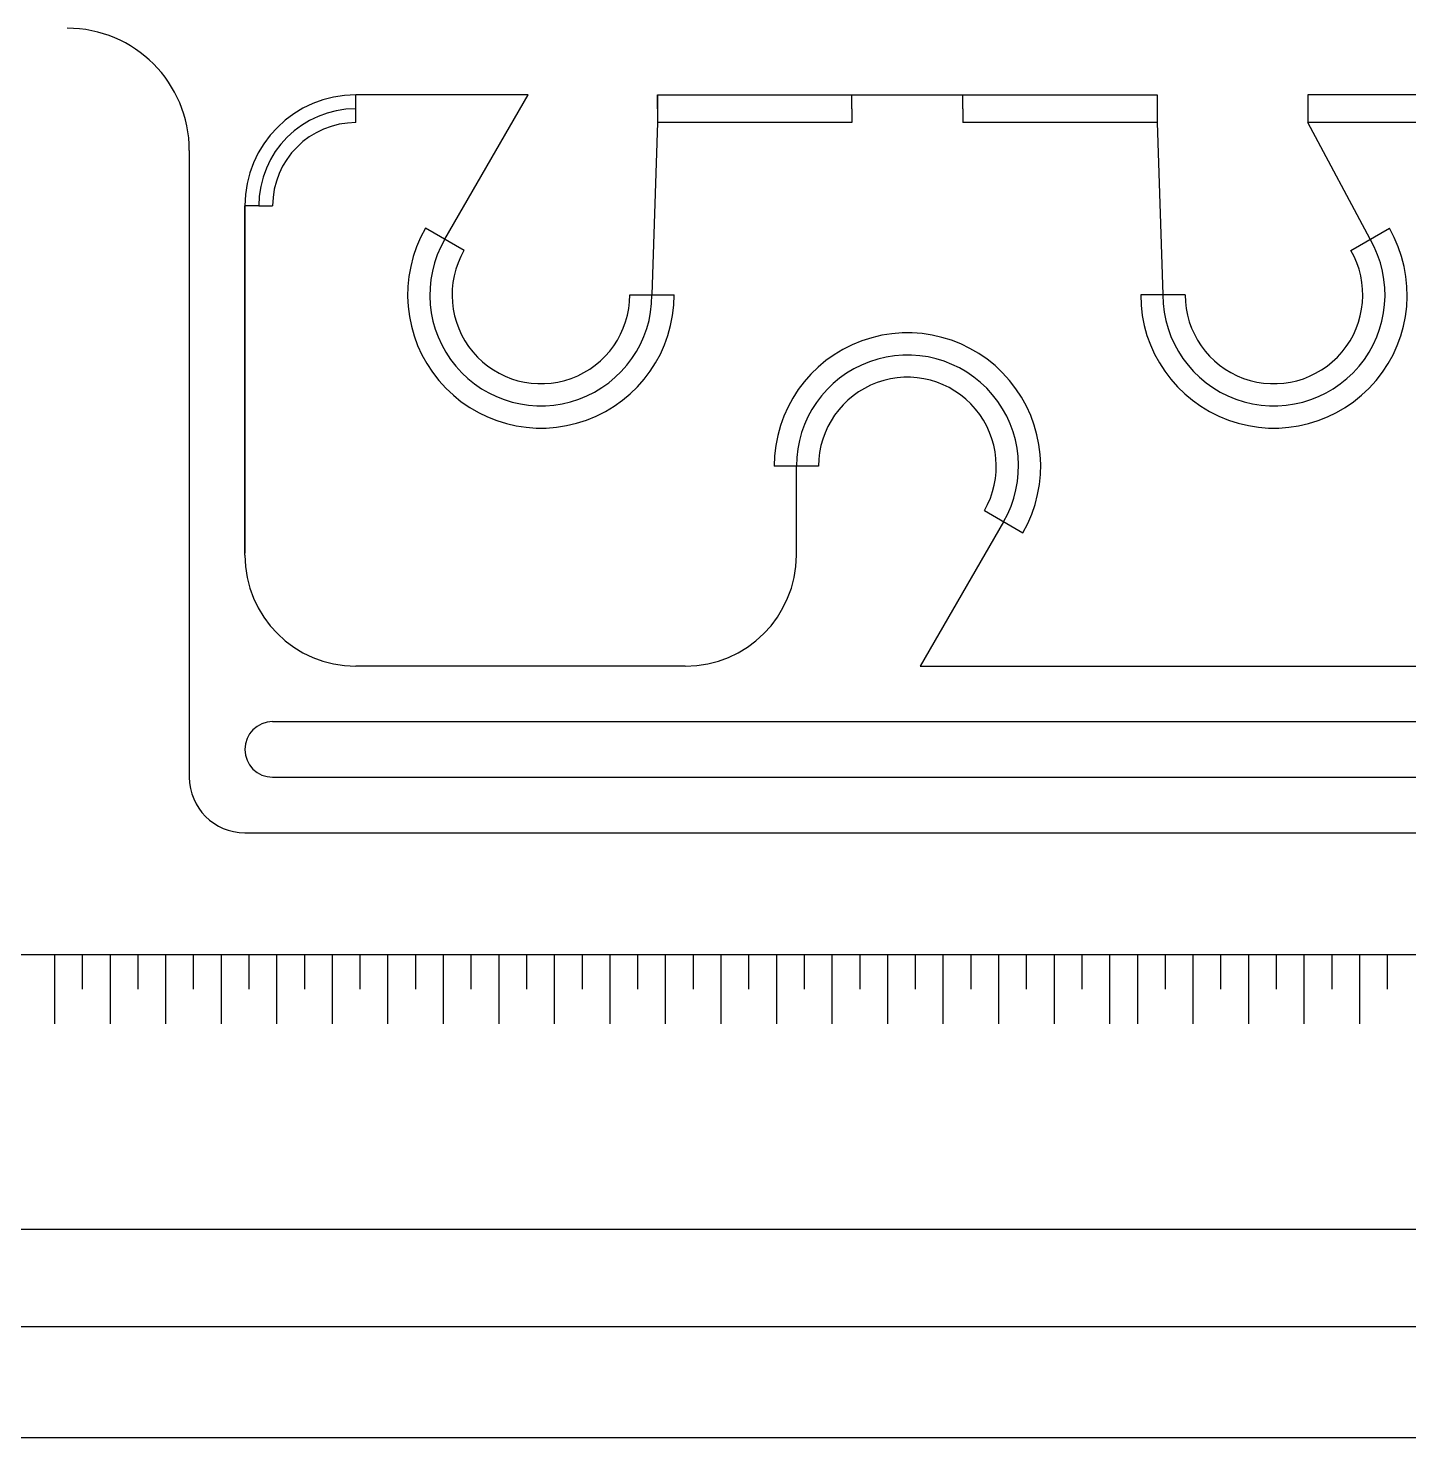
# Model space of a CAD drawing. Header units: millimetres. Extents: x 1887 to 2405, y 1100 to 1335.
# Drawn here: x 2056.9 to 2081.76, y 1186.64 to 1212.01 of the extents above; entities that cross this region are included whole.
import ezdxf

# ---------------------------------------------------------------- set-up
doc = ezdxf.new("R2010")
doc.units = ezdxf.units.MM
for name, color, linetype in [('ar-banco-v', 1, 'Continuous'), ('AR-CALÇADA', 1, 'Continuous'), ('AR-PISO', 1, 'Continuous'), ('AR-TALUDE', 1, 'Continuous')]:
    doc.layers.add(name, color=color, linetype=linetype)

# ---------------------------------------------------------------- blocks, each defined once
blk = doc.blocks.new('TALUDE')
at = {"layer": 'AR-TALUDE', "color": 1, "ltscale": 3}
for p, q in [((35.436, -11.476), (102.318, -11.476)), ((180.754, -16.421), (27.601, -16.426))]:
    blk.add_line(p, q, dxfattribs=at)
at = {"layer": 'AR-TALUDE', "color": 1}
for p, q in [((36.936, -11.476), (36.936, -12.723)), ((37.436, -11.476), (37.436, -12.099)), ((37.936, -11.476), (37.936, -12.723)), ((38.436, -11.476), (38.436, -12.099)), ((38.936, -11.476), (38.936, -12.723)), ((39.436, -11.476), (39.436, -12.099)), ((39.936, -11.476), (39.936, -12.723)), ((40.436, -11.476), (40.436, -12.099)), ((40.936, -11.476), (40.936, -12.723)), ((41.436, -11.476), (41.436, -12.099)), ((41.936, -11.476), (41.936, -12.723)), ((42.436, -11.476), (42.436, -12.099)), ((42.936, -11.476), (42.936, -12.723)), ((43.436, -11.476), (43.436, -12.099)), ((43.936, -11.476), (43.936, -12.723)), ((44.436, -11.476), (44.436, -12.099)), ((44.936, -11.476), (44.936, -12.723)), ((45.436, -11.476), (45.436, -12.099)), ((45.936, -11.476), (45.936, -12.723)), ((46.436, -11.476), (46.436, -12.099)), ((46.936, -11.476), (46.936, -12.723)), ((47.436, -11.476), (47.436, -12.099)), ((47.936, -11.476), (47.936, -12.723)), ((48.436, -11.476), (48.436, -12.099)), ((48.936, -11.476), (48.936, -12.723)), ((49.436, -11.476), (49.436, -12.099)), ((49.936, -11.476), (49.936, -12.723)), ((50.436, -11.476), (50.436, -12.099)), ((50.936, -11.476), (50.936, -12.723)), ((51.436, -11.476), (51.436, -12.099)), ((51.936, -11.476), (51.936, -12.723)), ((52.436, -11.476), (52.436, -12.099)), ((52.936, -11.476), (52.936, -12.723)), ((53.436, -11.476), (53.436, -12.099)), ((53.936, -11.476), (53.936, -12.723)), ((54.436, -11.476), (54.436, -12.099)), ((54.936, -11.476), (54.936, -12.723)), ((55.436, -11.476), (55.436, -12.099)), ((55.936, -11.476), (55.936, -12.723)), ((56.436, -11.476), (56.436, -12.099)), ((56.436, -11.476), (56.436, -12.723)), ((56.936, -11.476), (56.936, -12.099)), ((57.436, -11.476), (57.436, -12.723)), ((57.936, -11.476), (57.936, -12.099)), ((58.436, -11.476), (58.436, -12.723)), ((58.936, -11.476), (58.936, -12.099)), ((59.436, -11.476), (59.436, -12.723)), ((59.936, -11.476), (59.936, -12.099)), ((60.436, -11.476), (60.436, -12.723)), ((60.936, -11.476), (60.936, -12.099))]:
    blk.add_line(p, q, dxfattribs=at)

msp = doc.modelspace()

# ---------------------------------------------------------------- linework, layer by layer
at = {"layer": 'ar-banco-v'}
for p, q in [((2064.746, 1208.015), (2064.053, 1208.415)), ((2080.717, 1208.015), (2081.41, 1208.415)), ((2080.717, 1208.015), (2081.41, 1208.415)), ((2067.731, 1207.215), (2068.531, 1207.215)), ((2067.731, 1207.215), (2068.531, 1207.215)), ((2077.731, 1207.215), (2076.931, 1207.215)), ((2071.131, 1204.131), (2070.331, 1204.131)), ((2070.731, 1202.531), (2070.731, 1204.131)), ((2074.117, 1203.331), (2074.81, 1202.931)), ((2074.117, 1203.331), (2074.81, 1202.931))]:
    msp.add_line(p, q, dxfattribs=at)
for centre, radius, start, end in [((2066.131, 1207.215), 2.4, 150, 0), ((2066.131, 1207.215), 2, 150, 0), ((2079.331, 1207.215), 2.4, 180, 30), ((2079.331, 1207.215), 2, 180, 30), ((2066.131, 1207.215), 1.6, 150, 0), ((2079.331, 1207.215), 1.6, 180, 30), ((2072.731, 1204.131), 2.4, 330, 180), ((2072.731, 1204.131), 2, 330, 180), ((2072.731, 1204.131), 1.6, 330, 180)]:
    msp.add_arc(centre, radius, start, end, dxfattribs=at)
at = {"layer": 'AR-CALÇADA'}
for p, q in [((2065.9, 1210.815), (2062.799, 1210.815)), ((2064.399, 1208.215), (2065.9, 1210.815)), ((2068.231, 1210.315), (2068.131, 1207.215)), ((2077.231, 1210.315), (2077.331, 1207.215)), ((2081.063, 1208.215), (2079.939, 1210.315)), ((2059.799, 1209.815), (2059.799, 1198.531)), ((2060.799, 1208.815), (2060.799, 1202.565)), ((2060.799, 1202.531), (2060.799, 1208.815)), ((2074.463, 1203.131), (2072.962, 1200.531)), ((2068.731, 1200.531), (2062.799, 1200.531)), ((2072.962, 1200.531), (2085.939, 1200.531)), ((2061.299, 1199.531), (2085.439, 1199.531)), ((2061.299, 1198.531), (2085.439, 1198.531)), ((2060.799, 1197.531), (2121.703, 1197.531)), ((2115.36, 1188.639), (2047.983, 1188.639)), ((2061.237, 1186.639), (2048.043, 1186.639)), ((2115.36, 1186.639), (2061.237, 1186.639))]:
    msp.add_line(p, q, dxfattribs=at)
for centre, radius, start, end in [((2057.599, 1209.815), 2.2, 0, 90), ((2062.799, 1202.531), 2, 180, 270), ((2068.731, 1202.531), 2, 270, 360), ((2061.299, 1199.031), 0.5, 90, 270), ((2060.799, 1198.531), 1, 180, 270)]:
    msp.add_arc(centre, radius, start, end, dxfattribs=at)
at = {"layer": 'AR-PISO'}
for p, q in [((2062.799, 1210.315), (2062.799, 1210.815)), ((2068.231, 1210.815), (2071.731, 1210.815)), ((2068.231, 1210.565), (2068.231, 1210.815)), ((2068.231, 1210.815), (2068.231, 1210.565)), ((2068.231, 1210.815), (2068.231, 1210.315)), ((2071.731, 1210.815), (2073.731, 1210.815)), ((2071.731, 1210.565), (2071.731, 1210.815)), ((2073.731, 1210.815), (2077.231, 1210.815)), ((2073.731, 1210.565), (2073.731, 1210.815)), ((2077.231, 1210.815), (2077.231, 1210.565)), ((2085.939, 1210.815), (2079.939, 1210.815)), ((2079.939, 1210.815), (2079.939, 1210.565)), ((2079.939, 1210.815), (2079.939, 1210.315)), ((2079.939, 1210.815), (2079.939, 1210.565)), ((2079.939, 1210.815), (2079.939, 1210.565)), ((2079.939, 1210.815), (2079.939, 1210.565)), ((2079.939, 1210.815), (2079.939, 1210.565)), ((2068.231, 1210.565), (2068.231, 1210.315)), ((2068.231, 1210.565), (2068.231, 1210.315)), ((2071.731, 1210.565), (2071.731, 1210.315)), ((2073.731, 1210.565), (2073.731, 1210.315)), ((2077.231, 1210.565), (2077.231, 1210.315)), ((2079.939, 1210.565), (2079.939, 1210.315)), ((2079.939, 1210.565), (2079.939, 1210.315)), ((2079.939, 1210.565), (2079.939, 1210.315)), ((2079.939, 1210.565), (2079.939, 1210.315)), ((2079.939, 1210.565), (2079.939, 1210.315)), ((2071.731, 1210.315), (2068.231, 1210.315)), ((2077.231, 1210.315), (2073.731, 1210.315)), ((2085.939, 1210.315), (2079.939, 1210.315)), ((2061.049, 1208.815), (2060.799, 1208.815)), ((2061.049, 1208.815), (2061.299, 1208.815))]:
    msp.add_line(p, q, dxfattribs=at)
for radius in [2, 1.75, 1.5, 1.5]:
    msp.add_arc((2062.799, 1208.815), radius, 90, 180, dxfattribs=at)

# ---------------------------------------------------------------- block references
at = {"layer": 'AR-TALUDE'}
msp.add_blockref('TALUDE', (2020.435, 1206.815), dxfattribs=at)

doc.saveas('drawing.dxf')
